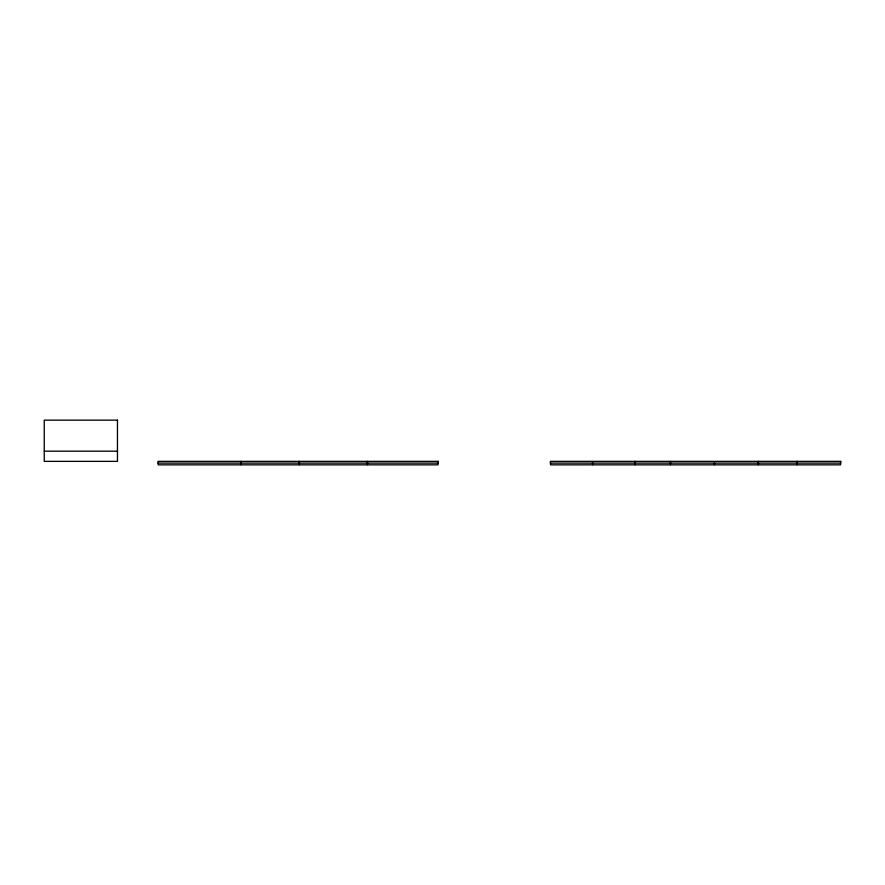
<?xml version="1.0" encoding="UTF-8"?>
<svg xmlns="http://www.w3.org/2000/svg" width="885" height="885" viewBox="0 0 885 885"><rect width="100%" height="100%" fill="white"/><g stroke="black" fill="none" stroke-linecap="round" stroke-linejoin="round"><path stroke-width="1.33" d="M44.25 451.173L117.462 451.173M840.551 463.109L840.551 464.846L797.308 464.846L797.308 463.109M797.119 461.362L797.119 463.109M796.92 463.109L796.92 464.846L758.522 464.846L758.522 463.109M758.334 461.362L758.334 463.109M758.135 463.109L758.135 464.846L714.604 464.846L714.604 463.109M714.217 463.109L714.217 464.846L670.675 464.846L670.675 463.109M670.487 461.362L670.487 463.109M670.288 463.109L670.288 464.846L635.286 464.846L635.286 463.109M635.087 461.362L635.087 463.109M634.899 463.109L634.899 464.846L592.917 464.846L592.917 463.109M592.53 463.109L592.53 464.846L550.536 464.846L550.536 463.109M438.02 463.109L438.02 464.846L367.618 464.846L367.618 463.109M367.43 461.362L367.43 463.109M367.231 463.109L367.231 464.846L299.462 464.846L299.462 463.109M299.263 461.362L299.263 463.109M299.064 463.109L299.064 464.846L241.085 464.846L241.085 463.109M240.886 461.362L240.886 463.109M240.698 463.109L240.698 464.846L158.183 464.846L158.183 463.109M117.462 420.154L44.25 420.154L44.25 461.362L117.462 461.362L117.462 420.154M438.208 461.362L157.984 461.362L157.984 463.109L438.208 463.109L438.208 461.362M840.75 461.362L550.348 461.362L550.348 463.109L840.75 463.109L840.75 461.362"/></g></svg>
